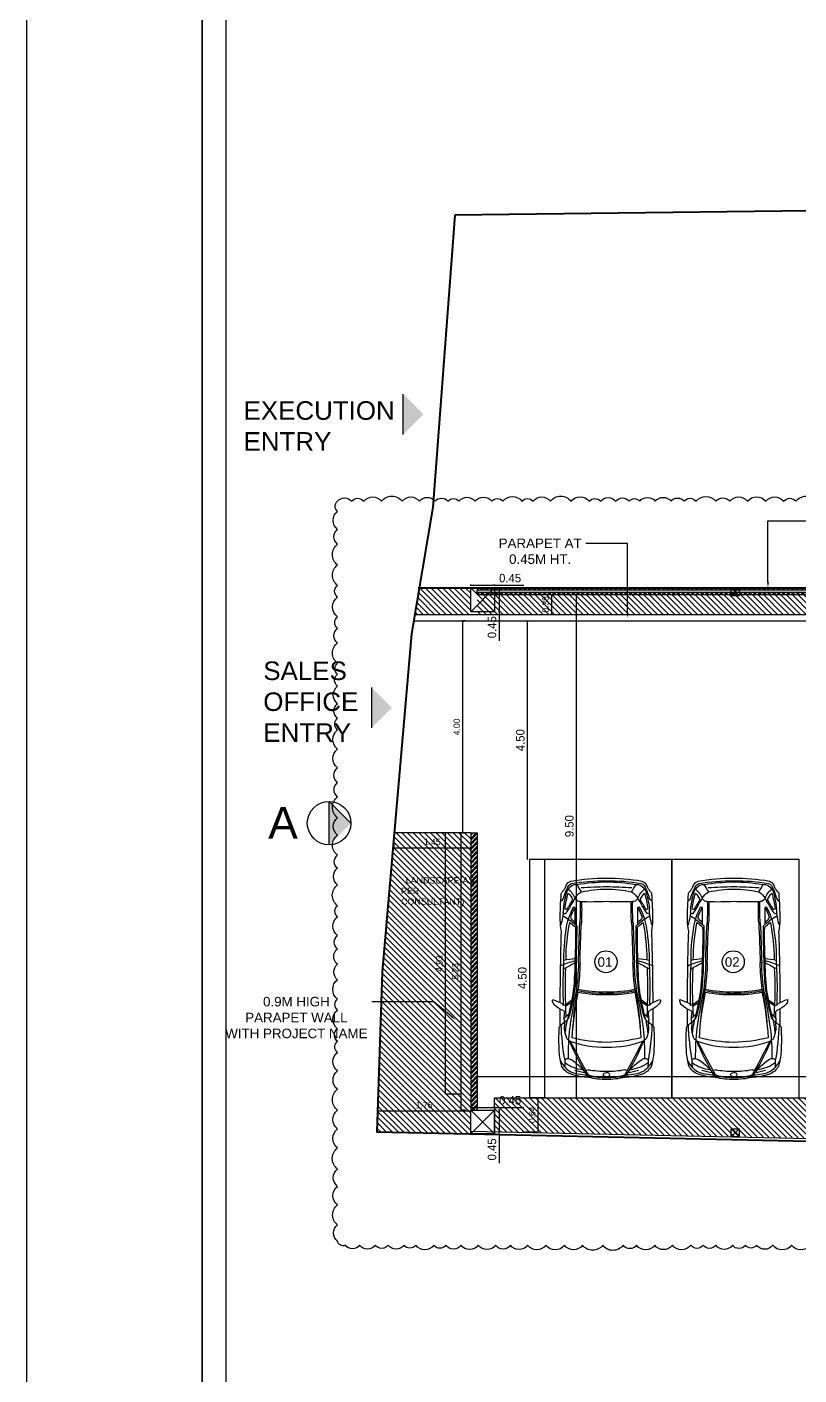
# Model space of a CAD drawing. Header units: metres. Extents: x 494 to 1845, y -666 to 1061.
# Drawn here: x 1458.86 to 1473.43, y 268.22 to 293.66 of the extents above; entities that cross this region are included whole.
import ezdxf
from ezdxf import colors
from ezdxf.entities.mleader import LeaderData, LeaderLine
from ezdxf.math import Vec2, Vec3

# ---------------------------------------------------------------- set-up
doc = ezdxf.new("R2010")
doc.units = ezdxf.units.M
doc.header["$MEASUREMENT"] = 0
doc.linetypes.add('1', pattern=[0])
doc.layers.get('Defpoints').update_dxf_attribs({"color": 12})
for name, color, linetype in [('0 @ 1', 7, 'Continuous'), ('COLUMN', 1, 'Continuous'), ('PLOT - SURVEY', 1, '1'), ('SHEET', 7, 'Continuous'), ('VDA DIMENSION', 8, 'Continuous'), ('VDA-PARKING', 252, 'Continuous'), ('VDA-TEXT', 250, '1'), ('VDA-WALL BELOW', 8, 'Continuous')]:
    doc.layers.add(name, color=color, linetype=linetype)
for name, color, linetype, lineweight in [('A-Wall Hatch', 8, 'Continuous', 9), ('ARCHITECTURAL COMMENTS', 2, 'Continuous', 30), ('DIMENSION', 8, 'Continuous', 5), ('VDA-HATCH', 8, 'Continuous', 9), ('VDA-WALL', 250, 'Continuous', 25)]:
    doc.layers.add(name, color=color, linetype=linetype, lineweight=lineweight)
doc.styles.add('arial', font='arial.ttf', dxfattribs={"height": 0.3})
doc.styles.add('RS', font='GOTHIC.TTF')
doc.styles.get("Standard").update_dxf_attribs({"font": 'arial.ttf'})
doc.dimstyles.new('SMALL-1', dxfattribs={"dimtxt": 0.16, "dimasz": 0.035, "dimexe": 0, "dimexo": 0.1, "dimgap": 0.05, "dimtad": 1, "dimzin": 0, "dimdsep": 46, "dimtxsty": 'RS', "dimblk": 'DOT', "dimcen": 2.5, "dimclrd": 256, "dimclre": 256, "dimclrt": 5, "dimadec": 0, "dimazin": 0, "dimtfac": 1, "dimtdec": 3, "dimtofl": 0, "dimtmove": 0, "dimatfit": 3, "dimfxl": 0, "dimtolj": 1, "dimtzin": 0, "dimarcsym": 0})
pattern_1 = [(315, (87.54308, 2.66939), (0.053916892, 0.053916892), [])]

# ---------------------------------------------------------------- blocks, each defined once
blk = doc.blocks.new('P1')
at = {"layer": 'VDA-PARKING'}
for p, q in [((0, 4.5), (2.4, 4.5)), ((0, 0), (0, 4.5)), ((2.4, 4.5), (2.4, 0)), ((2.4, 0), (0, 0))]:
    blk.add_line(p, q, dxfattribs=at)
at = {"layer": 'VDA-PARKING', "color": 8, "extrusion": (1.91705e-10, -0.000389212, 1)}
for p, q in [((0.457, 2.915), (0.372, 3.002, 0)), ((0.372, 3.002), (0.375, 2.898, 0)), ((1.88, 2.913), (1.965, 3.001, 0)), ((1.965, 3.001), (1.962, 2.897, 0)), ((0.399, 2.737), (0.51, 2.657, -0.001)), ((0.4, 2.764), (0.502, 2.7, -0.001)), ((1.937, 2.736), (1.826, 2.656, -0.001)), ((1.936, 2.763), (1.834, 2.699, -0.001))]:
    blk.add_line(p, q, dxfattribs=at)
for centre, radius, start, end in [((3.979, 2.04, -0.002), 3.772, 146.6191, 158.4909), ((0.81, 3.224, -0.002), 0.848, 90.5361, 113.2209), ((0.892, 2.836, -0.002), 1.281, 92.7885, 108.0445), ((-0.027, 4.62, -0.002), 0.994, 301.9765, 329.477), ((1.193, 2.502, -0.002), 1.654, 90.7964, 102.6895), ((0.854, 4.062, -0.002), 0.0196, 105.8288, 154.5794), ((1.168, 2.954, -0.002), 1.171, 89.9376, 105.8288), ((1.143, 2.502, -0.002), 1.654, 77.2008, 89.094), ((1.169, 2.954, -0.002), 1.171, 74.0616, 89.9527), ((1.485, 4.062, -0.002), 0.0196, 25.3109, 74.0616), ((-1.644, 2.045, -0.002), 3.772, 21.3994, 33.2712), ((2.367, 4.618, -0.002), 0.994, 210.4133, 237.9139), ((1.445, 2.835, -0.002), 1.281, 71.8458, 87.1018), ((1.528, 3.224, -0.002), 0.848, 66.6694, 89.3542), ((1.465, 3.555, -0.002), 1.19, 162.8092, 176.6212), ((0.896, 3.476, -0.002), 0.675, 128.5941, 152.2222), ((0.608, 3.758, -0.002), 0.317, 110.9327, 151.9874), ((0.785, 3.3, -0.002), 0.673, 95.1462, 126.3462), ((1.447, 3.82, -0.002), 1.061, 174.3363, 181.1523), ((10.007, -1.278, -0.002), 10.62, 150.2954, 153.6878), ((0.971, 2.551, -0.002), 1.49, 97.7176, 105.6573), ((0.993, 3.911, -0.002), 0.223, 134.4498, 160.8123), ((0.808, 4.013, -0.002), 0.0381, 227.7847, 248.458), ((0.814, 4.029, -0.002), 0.055, 248.458, 280.7122), ((1.147, 2.268, -0.002), 1.736, 89.2525, 100.7122), ((1.189, 2.268, -0.002), 1.736, 79.1781, 90.6378), ((1.346, 3.911, -0.002), 0.223, 19.0781, 45.4406), ((1.525, 4.028, -0.002), 0.055, 259.1781, 291.4323), ((1.531, 4.012, -0.002), 0.0381, 291.4323, 312.1056), ((-7.678, -1.261, -0.002), 10.62, 26.2026, 29.5949), ((1.365, 2.551, -0.002), 1.49, 74.2331, 82.1727), ((1.552, 3.299, -0.002), 0.673, 53.5441, 84.7441), ((1.731, 3.757, -0.002), 0.317, 27.903, 68.9577), ((1.442, 3.476, -0.002), 0.675, 27.6681, 51.2962), ((0.891, 3.82, -0.002), 1.061, 358.738, 5.554), ((0.873, 3.556, -0.002), 1.19, 3.2691, 17.0812), ((4.147, 3.397, -0.002), 3.876, 176.6212, 183.2691), ((5.141, 2.935, -0.002), 4.832, 169.7118, 177.7895), ((0.428, 3.799, -0.002), 0.0412, 181.1523, 223.466), ((0.428, 3.8, -0.002), 0.0425, 223.466, 263.2575), ((0.436, 3.868, -0.002), 0.11, 263.2575, 304.968), ((5.169, 3.714, -0.002), 4.719, 179.4645, 186.3924), ((1.902, 3.866, -0.002), 0.11, 234.9223, 276.6328), ((-2.831, 3.722, -0.002), 4.719, 353.4979, 0.4259), ((1.91, 3.799, -0.002), 0.0425, 276.6328, 316.4243), ((1.911, 3.798, -0.002), 0.0412, 316.4243, 358.738), ((-2.804, 2.943, -0.002), 4.832, 2.1008, 10.1785), ((-1.809, 3.403, -0.002), 3.876, 356.6212, 3.2691), ((0.932, 3.164, -0.002), 0.555, 157.786, 182.1379), ((0.476, 3.352, -0.002), 0.0629, 105.3626, 159.257), ((1.125, 1.705, -0.002), 1.846, 88.6326, 111.1512), ((1.192, 0.807, -0.002), 2.646, 90.5448, 104.7008), ((6.442, 3.729, -0.002), 5.932, 183.502, 191.8762), ((1.21, 1.705, -0.002), 1.846, 68.7391, 91.2578), ((1.141, 0.807, -0.002), 2.646, 75.1895, 89.3455), ((-4.103, 3.739, -0.002), 5.932, 348.0141, 356.3884), ((1.861, 3.35, -0.002), 0.0629, 20.6333, 74.5277), ((1.406, 3.164, -0.002), 0.555, 357.7524, 22.1043), ((0.313, 3.178, -0.002), 0.0364, 183.2691, 243.959), ((45.639, 2.786, -0.002), 45.343, 179.5461, 179.9508), ((0.138, 2.799, -0.002), 0.367, 30.9223, 61.7196), ((8.8, 2.423, -0.002), 8.449, 175.5592, 176.0701), ((-1.043, 3.102, -0.002), 1.42, 359.0121, 1.6745), ((3.362, 3.632, -0.002), 2.992, 186.6719, 191.854), ((13.664, 5.043, -0.002), 13.314, 188.0072, 190.9665), ((6.504, 3.585, -0.002), 5.983, 184.0252, 190.9208), ((-4.166, 3.595, -0.002), 5.983, 348.9695, 355.8651), ((-11.323, 5.067, -0.002), 13.314, 348.9238, 351.8832), ((2.198, 2.797, -0.002), 0.367, 118.1707, 148.968), ((-1.023, 3.636, -0.002), 2.992, 348.0363, 353.2184), ((3.38, 3.098, -0.002), 1.42, 178.2158, 180.8782), ((-6.464, 2.438, -0.002), 8.449, 3.8202, 4.3312), ((2.024, 3.176, -0.002), 0.0364, 295.9313, 356.6212), ((-43.302, 2.871, -0.002), 45.343, 359.9396, 0.3443), ((0.535, 2.383, -0.002), 0.503, 111.1835, 134.2764), ((0.334, 2.889, -0.002), 0.0423, 298.0014, 12.5995), ((8.8, 2.423, -0.002), 8.407, 176.3245, 182.5982), ((-6.681, 1.307, -0.002), 7.317, 9.1773, 13.5155), ((0.333, 2.915, -0.002), 0.141, 8.5366, 30.9223), ((-3.983, 1.826, -0.002), 4.59, 8.3046, 13.985), ((6.318, 1.817, -0.002), 4.59, 165.9053, 171.5858), ((9.015, 1.292, -0.002), 7.317, 166.3748, 170.713), ((2.004, 2.913, -0.002), 0.141, 148.968, 171.3537), ((-6.464, 2.438, -0.002), 8.407, 357.2921, 3.5658), ((2.003, 2.887, -0.002), 0.0423, 167.2908, 241.8889), ((1.8, 2.381, -0.002), 0.503, 45.614, 68.7069), ((0.227, 2.664, -0.002), 0.0753, 171.1277, 194.9458), ((0.298, 2.653, -0.002), 0.148, 156.896, 171.1277), ((-0.113, 3.49, -0.002), 0.886, 287.5165, 300.6693), ((0.253, 2.672, -0.002), 0.0985, 134.2764, 156.896), ((45.639, 2.786, -0.002), 45.343, 180.1043, 181.8068), ((0.374, 2.724, -0.002), 0.0351, 106.1063, 174.2179), ((8.8, 2.423, -0.002), 8.449, 177.747, 183.0015), ((0.361, 2.713, -0.002), 0.045, 32.507, 86.2001), ((1.086, 0.468, -0.002), 2.09, 87.7114, 102.4204), ((1.247, 0.468, -0.002), 2.09, 77.4699, 92.1789), ((1.975, 2.711, -0.002), 0.045, 93.6902, 147.3833), ((1.962, 2.722, -0.002), 0.0351, 5.6724, 73.784), ((-6.464, 2.438, -0.002), 8.449, 356.8888, 2.1433), ((2.451, 3.487, -0.002), 0.886, 239.221, 252.3738), ((-43.302, 2.871, -0.002), 45.343, 358.0836, 359.786), ((2.083, 2.671, -0.002), 0.0985, 22.9943, 45.614), ((2.038, 2.651, -0.002), 0.148, 8.7626, 22.9943), ((2.11, 2.662, -0.002), 0.0753, 344.9445, 8.7626), ((-5.472, 1.855, -0.002), 6.046, 0.1688, 5.8765), ((-0.687, 2.308, -0.002), 1.26, 2.2889, 8.3046), ((-3.708, 1.941, -0.002), 4.301, 359.5019, 5.5659), ((-4.006, 1.842, -0.002), 4.647, 1.3507, 8.2676), ((1.086, 0.468, -0.002), 2.063, 87.7114, 102.9428), ((1.086, 0.468, -0.002), 2.036, 87.7114, 102.9428), ((-4.006, 1.842, -0.002), 4.676, 1.3507, 7.4904), ((1.247, 0.468, -0.002), 2.063, 76.9476, 92.1789), ((1.247, 0.468, -0.002), 2.036, 76.9476, 92.1789), ((6.341, 1.832, -0.002), 4.676, 172.3999, 178.5396), ((6.341, 1.832, -0.002), 4.647, 171.6227, 178.5396), ((6.043, 1.931, -0.002), 4.301, 174.3244, 180.3885), ((7.807, 1.843, -0.002), 6.046, 174.0138, 179.7216), ((3.023, 2.304, -0.002), 1.26, 171.5858, 177.6014), ((5.36, 10.986, -0.002), 10.226, 240.7633, 242.0874), ((-3.008, 10.994, -0.002), 10.226, 297.8029, 299.127), ((0.992, 3.555, -0.002), 1.695, 245.9927, 255.8566), ((4.377, 1.926, -0.002), 4.014, 179.2139, 189.1558), ((0.583, 2.65, -0.002), 0.777, 253.7364, 269.5106), ((4.377, 1.926, -0.002), 3.972, 180.4609, 190.6811), ((-6.484, 1.488, -0.002), 7.068, 358.3294, 3.127), ((-10.7, 1.341, -0.002), 11.306, 359.5686, 2.8492), ((34.924, 2.76, -0.002), 34.294, 181.3507, 182.611), ((34.924, 2.76, -0.002), 34.265, 181.3507, 182.611), ((-32.587, 2.825, -0.002), 34.265, 357.2793, 358.5396), ((-32.587, 2.825, -0.002), 34.294, 357.2793, 358.5396), ((13.034, 1.319, -0.002), 11.306, 177.0411, 180.3217), ((8.818, 1.473, -0.002), 7.068, 176.7634, 181.561), ((1.346, 3.555, -0.002), 1.695, 284.0337, 293.8977), ((1.753, 2.649, -0.002), 0.777, 270.3798, 286.154), ((-2.042, 1.932, -0.002), 3.972, 349.2092, 359.4294), ((-2.042, 1.932, -0.002), 4.014, 350.7346, 0.6765), ((1.463, 1.129, -0.002), 1.167, 168.784, 179.7571), ((1.623, 1.482, -0.002), 1.225, 189.1558, 208.271), ((-0.278, 2.179, -0.002), 1.243, 307.1982, 313.7356), ((2.613, 2.177, -0.002), 1.243, 226.1547, 232.6921), ((0.711, 1.483, -0.002), 1.225, 331.6193, 350.7346), ((0.871, 1.13, -0.002), 1.167, 0.1332, 11.1064), ((5.805, 1.106, -0.002), 5.509, 179.7094, 184.7553), ((-0.615, 0.928, -0.002), 0.97, 0.6767, 19.1399), ((0.352, 1.107, -0.002), 0.0337, 256.8846, 300.4154), ((0.379, 1.002, -0.002), 0.0266, 25.509, 177.7485), ((-0.278, 2.179, -0.002), 1.278, 300.4154, 313.7356), ((-3.243, -1.358, -0.002), 4.35, 28.6909, 33.1306), ((0.654, 1.033, -0.002), 0.171, 118.3286, 159.3503), ((0.996, 1.222, -0.002), 0.518, 194.3115, 215.4978), ((-12.347, 0.991, -0.002), 12.921, 359.6859, 1.0381), ((-5.042, 0.938, -0.002), 5.714, 358.5996, 2.611), ((-5.042, 0.938, -0.002), 5.742, 358.5996, 2.611), ((7.375, 0.926, -0.002), 5.742, 177.2793, 181.2907), ((7.375, 0.926, -0.002), 5.714, 177.2793, 181.2907), ((2.613, 2.177, -0.002), 1.278, 226.1547, 239.4749), ((14.68, 0.966, -0.002), 12.921, 178.8522, 180.2044), ((1.337, 1.221, -0.002), 0.518, 324.3925, 345.5789), ((5.572, -1.366, -0.002), 4.35, 146.7597, 151.1994), ((1.679, 1.032, -0.002), 0.171, 20.54, 61.5618), ((1.954, 1, -0.002), 0.0266, 2.1418, 154.3813), ((1.981, 1.105, -0.002), 0.0337, 239.4749, 283.0057), ((2.948, 0.924, -0.002), 0.97, 160.7504, 179.2136), ((-3.472, 1.115, -0.002), 5.509, 355.135, 0.1809), ((0.223, 0.675, -0.002), 0.144, 16.0333, 55.489), ((2.377, 1.174, -0.002), 2.035, 186.6303, 197.6651), ((0.405, 0.926, -0.002), 0.0203, 37.9978, 157.2904), ((2.377, 1.174, -0.002), 2.005, 186.9029, 195.509), ((-3.243, -1.358, -0.002), 4.324, 29.2693, 32.0689), ((0.557, 0.915, -0.002), 0.0181, 226.6705, 17.8126), ((0.678, 0.684, -0.002), 0.115, 103.9926, 156.2586), ((0.981, -1.842, -0.002), 2.658, 96.4482, 97.1481), ((0.886, -3.46, -0.002), 4.264, 86.2314, 92.7421), ((1.439, -3.46, -0.002), 4.264, 87.1483, 93.6589), ((1.347, -1.842, -0.002), 2.658, 82.7423, 83.4421), ((1.655, 0.683, -0.002), 0.115, 23.6318, 75.8978), ((1.776, 0.914, -0.002), 0.0181, 162.0778, 313.2199), ((5.572, -1.366, -0.002), 4.324, 147.8214, 150.621), ((-0.043, 1.177, -0.002), 2.005, 344.3813, 352.9874), ((-0.043, 1.177, -0.002), 2.035, 342.2252, 353.26), ((1.928, 0.924, -0.002), 0.0203, 22.6, 141.8925), ((2.109, 0.673, -0.002), 0.144, 124.4013, 163.857), ((0.352, 0.647, -0.002), 0.0371, 175.8933, 221.9107), ((-0.162, 0.186, -0.002), 0.653, 36.1973, 41.9107), ((1.235, 0.966, -0.002), 0.909, 196.0333, 206.548), ((0.179, 0.435, -0.002), 0.231, 22.2754, 36.1973), ((0.916, 0.737, -0.002), 0.565, 202.2754, 206.4697), ((0.431, 0.564, -0.002), 0.0098, 206.548, 314.9442), ((0.546, 0.567, -0.002), 0.117, 186.5016, 251.2604), ((0.198, 0.882, -0.002), 0.404, 306.4094, 337.9574), ((0.13, 0.952, -0.002), 0.445, 315.1666, 333.9155), ((0.593, 0.626, -0.002), 0.155, 202.7449, 277.7681), ((0.95, 0.994, -0.002), 0.461, 214.9668, 233.8282), ((1.919, -0.221, -0.002), 1.479, 145.5828, 151.9919), ((0.723, 0.713, -0.002), 0.101, 243.4254, 256.4704), ((40.602, 1047.071, -0.002), 1047.302, 267.81584, 267.842045), ((1.15, 2.486, -0.002), 1.925, 256.4704, 270.4915), ((1.186, 2.486, -0.002), 1.925, 269.3988, 283.4199), ((-36.266, 1047.145, -0.002), 1047.302, 272.048285, 272.07449), ((1.61, 0.712, -0.002), 0.101, 283.4199, 296.4649), ((0.412, -0.22, -0.002), 1.479, 27.8985, 34.3076), ((1.383, 0.994, -0.002), 0.461, 306.0621, 324.9235), ((1.74, 0.625, -0.002), 0.155, 262.1222, 337.1454), ((2.135, 0.88, -0.002), 0.404, 201.9329, 233.4809), ((2.204, 0.95, -0.002), 0.445, 205.9748, 224.7237), ((1.787, 0.566, -0.002), 0.117, 288.63, 353.3887), ((1.902, 0.562, -0.002), 0.0098, 224.9461, 333.3424), ((1.098, 0.966, -0.002), 0.909, 333.3424, 343.857), ((1.417, 0.737, -0.002), 0.565, 333.4207, 337.6149), ((2.153, 0.434, -0.002), 0.231, 143.693, 157.6149), ((2.493, 0.184, -0.002), 0.653, 137.9796, 143.693), ((1.981, 0.646, -0.002), 0.0371, 317.9796, 3.997), ((0.542, 0.551, -0.002), 0.148, 206.4697, 252.5916), ((1.103, 3.659, -0.002), 3.304, 259.4521, 271.0928), ((1.069, 3.559, -0.002), 3.153, 259.7507, 271.7624), ((1.197, 3.995, -0.002), 3.57, 260.5978, 269.5043), ((1.142, 3.995, -0.002), 3.57, 270.386, 279.2926), ((1.269, 3.558, -0.002), 3.153, 268.1279, 280.1396), ((1.236, 3.658, -0.002), 3.304, 268.7975, 280.4382), ((1.79, 0.55, -0.002), 0.148, 287.2987, 333.4207)]:
    blk.add_arc(centre, radius, start, end, dxfattribs=at)
blk.add_ellipse((1.17, 4.063), major_axis=(-0.0606, -0.0003, 0), ratio=0.652487, start_param=4.708193, end_param=7.849785, dxfattribs=at)
at = {"layer": 'VDA-PARKING', "color": 8, "extrusion": (-1.91705e-10, 0.000389212, -1)}
blk.add_ellipse((1.17, 4.063), major_axis=(0.0606, -0.0004, 0), ratio=0.652487, start_param=4.708193, end_param=7.849785, dxfattribs=at)
blk = doc.blocks.new('_ArchTick')
at = {"color": 0, "linetype": 'ByBlock', "const_width": 0.15}
blk.add_lwpolyline([(-0.5, -0.5), (0.5, 0.5)], dxfattribs=at)
blk = doc.blocks.new('*D103')
at = {"layer": 'Defpoints', "color": 0}
for p in [(1467.358, 273.848), (1467.358, 272.95), (1486.66, 272.95)]:
    blk.add_point(p, dxfattribs=at)
at = {"layer": 'VDA DIMENSION', "lineweight": -2}
for p, q in [((1467.358, 273.548), (1467.358, 273.848)), ((1486.66, 273.848), (1467.358, 273.848)), ((1486.66, 273.548), (1486.66, 273.848))]:
    blk.add_line(p, q, dxfattribs=at)
at = {"layer": 'VDA DIMENSION', "lineweight": -2, "xscale": 0.035, "yscale": 0.035, "zscale": 0.035, "rotation": 180}
blk.add_blockref('_ArchTick', (1467.358, 273.848), dxfattribs=at)
at = {"layer": 'VDA DIMENSION', "lineweight": -2, "xscale": 0.035, "yscale": 0.035, "zscale": 0.035}
blk.add_blockref('_ArchTick', (1486.66, 273.848), dxfattribs=at)
at = {"layer": 'VDA DIMENSION', "color": 5, "insert": (1477.009, 273.982), "char_height": 0.16, "attachment_point": 5, "style": 'RS'}
blk.add_mtext('\\A1;19.30', dxfattribs=at)
blk = doc.blocks.new('DAFASDFDFA')
at = {"layer": 'SHEET'}
for points in [[(2.25, 58.4), (2.25, 0), (-102.633, 0), (-102.633, 58.4)], [(1.75, 57.9), (1.75, 0.5), (-102.133, 0.5), (-102.133, 57.9)]]:
    blk.add_lwpolyline(points, close=True, dxfattribs=at)
blk = doc.blocks.new('*D227')
at = {"layer": 'Defpoints', "color": 0}
for p in [(1468.627, 282.95), (1469.229, 282.95), (1468.627, 273.45)]:
    blk.add_point(p, dxfattribs=at)
at = {"layer": 'VDA DIMENSION', "lineweight": -2}
for p, q in [((1468.929, 282.95), (1469.229, 282.95)), ((1469.229, 273.45), (1469.229, 282.95)), ((1468.929, 273.45), (1469.229, 273.45))]:
    blk.add_line(p, q, dxfattribs=at)
at = {"layer": 'VDA DIMENSION', "lineweight": -2, "xscale": 0.035, "yscale": 0.035, "zscale": 0.035}
for p, rotation in [((1469.229, 282.95), 90), ((1469.229, 273.45), 270)]:
    blk.add_blockref('_ArchTick', p, dxfattribs=dict(at, rotation=rotation))
at = {"layer": 'VDA DIMENSION', "color": 5, "insert": (1469.095, 278.578), "char_height": 0.16, "attachment_point": 5, "rotation": 90, "style": 'RS'}
blk.add_mtext('\\A1;9.50', dxfattribs=at)
blk = doc.blocks.new('*D228')
at = {"layer": 'Defpoints', "color": 0}
for p in [(1468.988, 277.95), (1468.342, 273.45), (1468.988, 273.45)]:
    blk.add_point(p, dxfattribs=at)
at = {"layer": 'VDA DIMENSION', "lineweight": -2}
for p, q in [((1468.642, 277.95), (1468.342, 277.95)), ((1468.342, 277.95), (1468.342, 273.45)), ((1468.642, 273.45), (1468.342, 273.45))]:
    blk.add_line(p, q, dxfattribs=at)
at = {"layer": 'VDA DIMENSION', "lineweight": -2, "xscale": 0.035, "yscale": 0.035, "zscale": 0.035}
for p, rotation in [((1468.342, 277.95), 90), ((1468.342, 273.45), 270)]:
    blk.add_blockref('_ArchTick', p, dxfattribs=dict(at, rotation=rotation))
at = {"layer": 'VDA DIMENSION', "color": 5, "insert": (1468.208, 275.711), "char_height": 0.16, "attachment_point": 5, "rotation": 90, "style": 'RS'}
blk.add_mtext('\\A1;4.50', dxfattribs=at)
blk = doc.blocks.new('*D244')
at = {"layer": 'Defpoints', "color": 0}
for p in [(1468.719, 282.95), (1468.719, 282.575), (1468.759, 282.575)]:
    blk.add_point(p, dxfattribs=at)
at = {"layer": 'VDA DIMENSION', "lineweight": -2}
for p, q in [((1468.759, 282.95), (1468.759, 282.95)), ((1468.759, 282.95), (1468.759, 282.575)), ((1468.759, 282.575), (1468.759, 282.575))]:
    blk.add_line(p, q, dxfattribs=at)
at = {"layer": 'VDA DIMENSION', "lineweight": -2, "xscale": 0.035, "yscale": 0.035, "zscale": 0.035}
for p, rotation in [((1468.759, 282.95), 90), ((1468.759, 282.575), 270)]:
    blk.add_blockref('_ArchTick', p, dxfattribs=dict(at, rotation=rotation))
at = {"layer": 'VDA DIMENSION', "color": 5, "insert": (1468.646, 282.762), "char_height": 0.12, "attachment_point": 5, "rotation": 90, "style": 'RS'}
blk.add_mtext('\\A1;0.38', dxfattribs=at)
blk = doc.blocks.new('RWRERE')
h = blk.add_hatch(color=251)
h.dxf.hatch_style = 1
h.paths.add_polyline_path([(0, 0.383), (-0.383, 0), (0.383, 0)])
for p, q in [((-0.383, 0), (0, 0.383)), ((0.383, 0), (-0.383, 0))]:
    blk.add_line(p, q)
blk.add_circle((0, 0), 0.383)
blk = doc.blocks.new('zw$BC4F')
h = blk.add_hatch(color=251)
h.dxf.hatch_style = 1
h.paths.add_polyline_path([(0.383, 0.383), (0, 0), (0.765, 0)])
blk.add_line((0.765, 0), (0, 0))
blk = doc.blocks.new('_Dot')
at = {"color": 0, "linetype": 'ByBlock', "lineweight": -2}
blk.add_line((-0.5, 0), (-1, 0), dxfattribs=at)
at = {"color": 0, "linetype": 'ByBlock', "const_width": 0.5}
blk.add_lwpolyline([(-0.25, 0, 1), (0.25, 0, 1)], format="xyb", close=True, dxfattribs=at)
blk = doc.blocks.new('*D330')
at = {"layer": 'Defpoints', "color": 0, "transparency": 16777216}
for p in [(0.225, 0.274), (-0.225, 0.225), (0.225, 0.225)]:
    blk.add_point(p, dxfattribs=at)
at = {"layer": 'DIMENSION', "lineweight": -2, "transparency": 16777216}
for p, q in [((-0.225, 0.274), (-0.225, 0.274)), ((-0.19, 0.274), (0.19, 0.274)), ((0.225, 0.274), (0.225, 0.274)), ((0.225, 0.274), (0.775, 0.274))]:
    blk.add_line(p, q, dxfattribs=at)
at = {"layer": 'DIMENSION', "lineweight": -2, "transparency": 16777216, "xscale": 0.035, "yscale": 0.035, "zscale": 0.035, "rotation": 180}
blk.add_blockref('_Dot', (-0.225, 0.274), dxfattribs=at)
at = {"layer": 'DIMENSION', "lineweight": -2, "transparency": 16777216, "xscale": 0.035, "yscale": 0.035, "zscale": 0.035}
blk.add_blockref('_Dot', (0.225, 0.274), dxfattribs=at)
at = {"layer": 'DIMENSION', "color": 5, "transparency": 16777216, "insert": (0.518, 0.408), "char_height": 0.16, "attachment_point": 5, "style": 'RS'}
blk.add_mtext('\\A1;0.45', dxfattribs=at)
blk = doc.blocks.new('*D331')
at = {"layer": 'Defpoints', "color": 0, "transparency": 16777216}
for p in [(0.225, 0.225), (0.225, -0.225), (0.311, -0.225)]:
    blk.add_point(p, dxfattribs=at)
at = {"layer": 'DIMENSION', "lineweight": -2, "transparency": 16777216}
for p, q in [((0.311, 0.225), (0.311, 0.225)), ((0.311, 0.19), (0.311, -0.19)), ((0.311, -0.225), (0.311, -0.225)), ((0.311, -0.225), (0.311, -0.775))]:
    blk.add_line(p, q, dxfattribs=at)
at = {"layer": 'DIMENSION', "lineweight": -2, "transparency": 16777216, "xscale": 0.035, "yscale": 0.035, "zscale": 0.035}
for p, rotation in [((0.311, 0.225), 90), ((0.311, -0.225), 270)]:
    blk.add_blockref('_Dot', p, dxfattribs=dict(at, rotation=rotation))
at = {"layer": 'DIMENSION', "color": 5, "transparency": 16777216, "insert": (0.177, -0.518), "char_height": 0.16, "attachment_point": 5, "rotation": 90, "style": 'RS'}
blk.add_mtext('\\A1;0.45', dxfattribs=at)
blk = doc.blocks.new('zw$E9AB')
at = {"layer": 'COLUMN', "lineweight": 30}
blk.add_lwpolyline([(0, 0.15), (0.15, 0.15), (0.15, 0), (0, 0)], close=True, dxfattribs=at)
at = {"layer": 'VDA-WALL BELOW'}
for p, q in [((0, 0), (0.15, 0.15)), ((0.15, 0), (0, 0.15))]:
    blk.add_line(p, q, dxfattribs=at)
blk = doc.blocks.new('*D319')
at = {"layer": 'Defpoints', "color": 0}
for p in [(1467.683, 273.45), (1468.508, 273.45), (1467.683, 272.81)]:
    blk.add_point(p, dxfattribs=at)
at = {"layer": 'VDA DIMENSION', "lineweight": -2}
for p, q in [((1468.208, 273.45), (1468.508, 273.45)), ((1468.508, 272.81), (1468.508, 273.45)), ((1468.208, 272.81), (1468.508, 272.81))]:
    blk.add_line(p, q, dxfattribs=at)
at = {"layer": 'VDA DIMENSION', "lineweight": -2, "xscale": 0.035, "yscale": 0.035, "zscale": 0.035}
for p, rotation in [((1468.508, 273.45), 90), ((1468.508, 272.81), 270)]:
    blk.add_blockref('_ArchTick', p, dxfattribs=dict(at, rotation=rotation))
at = {"layer": 'VDA DIMENSION', "color": 5, "insert": (1468.395, 273.13), "char_height": 0.12, "attachment_point": 5, "rotation": 90, "style": 'RS'}
blk.add_mtext('\\A1;0.64', dxfattribs=at)
blk = doc.blocks.new('*D686')
at = {"layer": 'Defpoints', "color": 0}
for p in [(1468.304, 282.45), (1468.342, 282.45), (1468.342, 277.95)]:
    blk.add_point(p, dxfattribs=at)
at = {"layer": 'VDA DIMENSION', "lineweight": -2}
for p, q in [((1468.304, 282.45), (1468.304, 282.45)), ((1468.304, 277.95), (1468.304, 282.45)), ((1468.304, 277.95), (1468.304, 277.95))]:
    blk.add_line(p, q, dxfattribs=at)
at = {"layer": 'VDA DIMENSION', "lineweight": -2, "xscale": 0.035, "yscale": 0.035, "zscale": 0.035}
for p, rotation in [((1468.304, 282.45), 90), ((1468.304, 277.95), 270)]:
    blk.add_blockref('_ArchTick', p, dxfattribs=dict(at, rotation=rotation))
at = {"layer": 'VDA DIMENSION', "color": 5, "insert": (1468.17, 280.2), "char_height": 0.16, "attachment_point": 5, "rotation": 90, "style": 'RS'}
blk.add_mtext('\\A1;4.50', dxfattribs=at)
blk = doc.blocks.new('*D687')
at = {"layer": 'Defpoints', "color": 0}
for p in [(1467.083, 282.45), (1467.233, 282.45), (1467.233, 278.45)]:
    blk.add_point(p, dxfattribs=at)
at = {"layer": 'VDA DIMENSION', "lineweight": -2}
for p, q in [((1467.133, 282.45), (1467.083, 282.45)), ((1467.083, 278.45), (1467.083, 282.45)), ((1467.133, 278.45), (1467.083, 278.45))]:
    blk.add_line(p, q, dxfattribs=at)
at = {"layer": 'VDA DIMENSION', "lineweight": -2, "xscale": 0.035, "yscale": 0.035, "zscale": 0.035}
for p, rotation in [((1467.083, 282.45), 90), ((1467.083, 278.45), 270)]:
    blk.add_blockref('_ArchTick', p, dxfattribs=dict(at, rotation=rotation))
at = {"layer": 'VDA DIMENSION', "color": 5, "insert": (1466.97, 280.45), "char_height": 0.12, "attachment_point": 5, "rotation": 90, "style": 'RS'}
blk.add_mtext('\\A1;4.00', dxfattribs=at)
blk = doc.blocks.new('*D688')
at = {"layer": 'Defpoints', "color": 0}
for p in [(1465.784, 278.45), (1467.233, 278.45), (1467.233, 278.168)]:
    blk.add_point(p, dxfattribs=at)
at = {"layer": 'VDA DIMENSION', "lineweight": -2}
for p, q in [((1465.784, 278.35), (1465.784, 278.168)), ((1467.233, 278.35), (1467.233, 278.168)), ((1465.784, 278.168), (1467.233, 278.168))]:
    blk.add_line(p, q, dxfattribs=at)
at = {"layer": 'VDA DIMENSION', "lineweight": -2, "xscale": 0.035, "yscale": 0.035, "zscale": 0.035, "rotation": 180}
blk.add_blockref('_ArchTick', (1465.784, 278.168), dxfattribs=at)
at = {"layer": 'VDA DIMENSION', "lineweight": -2, "xscale": 0.035, "yscale": 0.035, "zscale": 0.035}
blk.add_blockref('_ArchTick', (1467.233, 278.168), dxfattribs=at)
at = {"layer": 'VDA DIMENSION', "color": 5, "insert": (1466.509, 278.281), "char_height": 0.12, "attachment_point": 5, "style": 'RS'}
blk.add_mtext('\\A1;1.45', dxfattribs=at)
blk = doc.blocks.new('*D689')
at = {"layer": 'Defpoints', "color": 0}
for p in [(1467.056, 278.45), (1467.233, 278.45), (1467.233, 273.22)]:
    blk.add_point(p, dxfattribs=at)
at = {"layer": 'VDA DIMENSION', "lineweight": -2}
for p, q in [((1467.133, 278.45), (1467.056, 278.45)), ((1467.056, 273.22), (1467.056, 278.45)), ((1467.133, 273.22), (1467.056, 273.22))]:
    blk.add_line(p, q, dxfattribs=at)
at = {"layer": 'VDA DIMENSION', "lineweight": -2, "xscale": 0.035, "yscale": 0.035, "zscale": 0.035}
for p, rotation in [((1467.056, 278.45), 89.99999999999004), ((1467.056, 273.22), 269.9999999999901)]:
    blk.add_blockref('_ArchTick', p, dxfattribs=dict(at, rotation=rotation))
at = {"layer": 'VDA DIMENSION', "color": 5, "insert": (1466.943, 275.835), "char_height": 0.12, "attachment_point": 5, "rotation": 90, "style": 'RS'}
blk.add_mtext('\\A1;5.23', dxfattribs=at)
blk = doc.blocks.new('*D690')
at = {"layer": 'Defpoints', "color": 0}
for p in [(1466.756, 278.45), (1467.233, 278.45), (1467.233, 273.52)]:
    blk.add_point(p, dxfattribs=at)
at = {"layer": 'VDA DIMENSION', "lineweight": -2}
for p, q in [((1467.056, 278.45), (1466.756, 278.45)), ((1466.756, 273.52), (1466.756, 278.45)), ((1467.056, 273.52), (1466.756, 273.52))]:
    blk.add_line(p, q, dxfattribs=at)
at = {"layer": 'VDA DIMENSION', "lineweight": -2, "xscale": 0.035, "yscale": 0.035, "zscale": 0.035}
for p, rotation in [((1466.756, 278.45), 89.99999999999736), ((1466.756, 273.52), 269.9999999999973)]:
    blk.add_blockref('_ArchTick', p, dxfattribs=dict(at, rotation=rotation))
at = {"layer": 'VDA DIMENSION', "color": 5, "insert": (1466.643, 275.985), "char_height": 0.12, "attachment_point": 5, "rotation": 90, "style": 'RS'}
blk.add_mtext('\\A1;4.93', dxfattribs=at)
blk = doc.blocks.new('*D691')
at = {"layer": 'Defpoints', "color": 0}
for p in [(1465.475, 273.22), (1465.475, 273.2), (1467.233, 273.22)]:
    blk.add_point(p, dxfattribs=at)
at = {"layer": 'VDA DIMENSION', "lineweight": -2}
for p, q in [((1465.475, 273.2), (1465.475, 273.2)), ((1467.233, 273.2), (1465.475, 273.2)), ((1467.233, 273.2), (1467.233, 273.2))]:
    blk.add_line(p, q, dxfattribs=at)
at = {"layer": 'VDA DIMENSION', "lineweight": -2, "xscale": 0.035, "yscale": 0.035, "zscale": 0.035, "rotation": 180}
blk.add_blockref('_ArchTick', (1465.475, 273.2), dxfattribs=at)
at = {"layer": 'VDA DIMENSION', "lineweight": -2, "xscale": 0.035, "yscale": 0.035, "zscale": 0.035}
blk.add_blockref('_ArchTick', (1467.233, 273.2), dxfattribs=at)
at = {"layer": 'VDA DIMENSION', "color": 5, "insert": (1466.354, 273.313), "char_height": 0.12, "attachment_point": 5, "style": 'RS'}
blk.add_mtext('\\A1;1.76', dxfattribs=at)
blk = doc.blocks.new('dasfdsfffffffff')
at = {"layer": 'VDA-WALL', "lineweight": 30}
blk.add_lwpolyline([(-0.225, 0.225), (0.225, 0.225), (0.225, -0.225), (-0.225, -0.225)], close=True, dxfattribs=at)
at = {"layer": 'VDA-WALL BELOW'}
for p, q in [((0.225, -0.225), (-0.225, 0.225)), ((-0.225, -0.225), (0.225, 0.225))]:
    blk.add_line(p, q, dxfattribs=at)
at = {"layer": 'DIMENSION', "color": 4}
for p1, p2, distance, picture, middle in [((-0.225, 0.225), (0.225, 0.225), 0.049, '*D330', (0.518, 0.408)), ((0.225, 0.225), (0.225, -0.225), 0.086, '*D331', (0.177, -0.518))]:
    dim = blk.add_aligned_dim(p1=p1, p2=p2, distance=distance, dimstyle='SMALL-1', dxfattribs=at)
    dim.commit()
    dim.dimension.update_dxf_attribs({"geometry": picture, "text_midpoint": middle})
blk = doc.blocks.new('dsfaaaaaa')
at = {"color": 4}
for name, p in [('dasfdsfffffffff', (-0.12, 0.225)), ('zw$E9AB', (4.571, 0.3)), ('zw$E9AB', (9.337, 0.3)), ('zw$E9AB', (14.103, 0.3)), ('zw$E9AB', (18.869, 0.3)), ('dasfdsfffffffff', (-0.12, -9.63)), ('zw$E9AB', (4.571, -9.91)), ('zw$E9AB', (9.337, -10.014)), ('zw$E9AB', (14.103, -10.142)), ('zw$E9AB', (18.869, -10.324))]:
    blk.add_blockref(name, p, dxfattribs=at)

msp = doc.modelspace()

# ---------------------------------------------------------------- hatches: boundary and pattern name
at = {"layer": 'A-Wall Hatch'}
h = msp.add_hatch(dxfattribs=at)
h.set_pattern_fill('ANSI31', color=62, scale=0.61, angle=270)
h.set_pattern_definition(pattern_1)
h.paths.add_polyline_path([(1467.6833, 272.8098), (1467.6833, 273.4497), (1486.6603, 273.4497), (1486.6622, 272.3008), (1480.3093, 272.5631)])
h.paths.add_polyline_path([(1486.7853, 272.7497), (1489.6603, 272.7497), (1489.6603, 275.1872), (1486.7853, 275.1872)])
h.paths.add_polyline_path([(1486.7853, 280.4372), (1486.7853, 282.8747), (1489.6603, 282.8747), (1489.6603, 280.4372)])
h.paths.add_polyline_path([(1527.8307, 283.8998), (1535.0603, 283.8998), (1535.0535, 284.8213)])
h.paths.add_polyline_path([(1535.0603, 284.7679), (1539.0853, 284.7679), (1539.0853, 285.3357), (1535.0535, 284.8213)])
h.paths.add_polyline_path([(1466.1811, 282.5747), (1467.2333, 282.5747), (1467.2333, 283.0747), (1466.264, 283.0747)])
h.paths.add_polyline_path([(1467.2333, 278.4497), (1467.2333, 272.7695), (1465.4617, 272.8076), (1465.5621, 275.8302), (1465.7913, 278.4497)])
h = msp.add_hatch(dxfattribs=at)
h.set_pattern_fill('ANSI31', color=62, scale=0.61, angle=270)
h.set_pattern_definition(pattern_1)
h.paths.add_polyline_path([(1467.3583, 282.5747), (1486.6603, 282.5747), (1486.6603, 282.9497), (1467.3583, 282.9497)])
at = {"layer": 'VDA-HATCH'}
h = msp.add_hatch(dxfattribs=at)
h.set_pattern_fill('ANSI32', color=256, scale=0.17)
h.paths.add_polyline_path([(1486.6603, 282.9872), (1467.3583, 282.9872), (1467.3583, 282.9497), (1486.6603, 282.9497)])
h.paths.add_polyline_path([(1486.6603, 283.0747), (1467.3583, 283.0747), (1467.3583, 283.0372), (1486.6603, 283.0372)])
h = msp.add_hatch(dxfattribs=at)
h.set_pattern_fill('ANSI32', color=256, scale=0.17)
h.paths.add_polyline_path([(1467.3583, 278.4497), (1467.2333, 278.4497), (1467.2333, 277.0247), (1467.3583, 277.0247)])
h.paths.add_polyline_path([(1467.3583, 277.0247), (1467.2333, 277.0247), (1467.2333, 273.2195), (1467.3583, 273.2195)])

# ---------------------------------------------------------------- linework, layer by layer
at = {"color": 105, "lineweight": 30}
msp.add_lwpolyline([(1467.3583, 282.9497), (1486.6603, 282.9497)], dxfattribs=at)
at = {"layer": 'ARCHITECTURAL COMMENTS'}
msp.add_lwpolyline([(1458.8635, 306.4524), (1770.5289, 306.4524), (1770.5289, 239.756), (1458.8635, 239.756)], close=True, dxfattribs=at)
msp.add_lwpolyline([(1473.6399, 270.6674, -0.5), (1473.2867, 270.6674, -0.5), (1472.9327, 270.6674, -0.5), (1472.6265, 270.6674, -0.5), (1472.4168, 270.6674, -0.5), (1472.1701, 270.6674, -0.5), (1471.8594, 270.6674, -0.5), (1471.6174, 270.6674, -0.5), (1471.3851, 270.6674, -0.5), (1471.038, 270.6674, -0.5), (1470.7083, 270.6674, -0.5), (1470.3602, 270.6674, -0.5), (1470.1073, 270.6674, -0.5), (1469.7236, 270.6674, -0.5), (1469.3424, 270.6674, -0.5), (1469.0028, 270.6674, -0.5), (1468.6524, 270.6674, -0.5), (1468.3068, 270.6674, -0.5), (1467.9863, 270.6674, -0.5), (1467.7032, 270.6674, -0.5), (1467.3766, 270.6674, -0.5), (1467.0532, 270.6674, -0.5), (1466.7659, 270.6674, -0.5), (1466.5405, 270.6674, -0.5), (1466.1963, 270.6674, -0.5), (1465.9759, 270.6674, -0.5), (1465.6792, 270.6674, -0.5), (1465.4346, 270.6674, -0.5), (1465.1367, 270.6674, -0.5), (1464.872, 270.6674, -0.5), (1464.7226, 270.7473, -0.5), (1464.7226, 271.0527, -0.5), (1464.7226, 271.4275, -0.5), (1464.7226, 271.7796, -0.5), (1464.7226, 272.1058, -0.5), (1464.7226, 272.5041, -0.5), (1464.7226, 272.8648, -0.5), (1464.7226, 273.2172, -0.5), (1464.7226, 273.613, -0.5), (1464.7226, 273.9585, -0.5), (1464.7226, 274.3069, -0.5), (1464.7226, 274.5166, -0.5), (1464.7226, 274.7541, -0.5), (1464.7226, 275.1074, -0.5), (1464.7226, 275.3118, -0.5), (1464.7226, 275.6799, -0.5), (1464.7226, 275.9698, -0.5), (1464.7226, 276.2637, -0.5), (1464.7226, 276.513, -0.5), (1464.7226, 276.867, -0.5), (1464.7226, 277.0753, -0.5), (1464.7226, 277.4717, -0.5), (1464.7226, 277.7813, -0.5), (1464.7226, 278.0279, -0.5), (1464.7226, 278.4073, -0.5), (1464.7226, 278.7363, -0.5), (1464.7226, 279.1325, -0.5), (1464.7226, 279.3994, -0.5), (1464.7226, 279.6775, -0.5), (1464.7226, 280.0306, -0.5), (1464.7226, 280.3971, -0.5), (1464.7226, 280.6147, -0.5), (1464.7226, 280.8878, -0.5), (1464.7226, 281.2196, -0.5), (1464.7226, 281.4444, -0.5), (1464.7226, 281.6493, -0.5), (1464.7226, 282.0367, -0.5), (1464.7226, 282.3088, -0.5), (1464.7226, 282.5289, -0.5), (1464.7226, 282.901, -0.5), (1464.7226, 283.1219, -0.5), (1464.7226, 283.5059, -0.5), (1464.7226, 283.9002, -0.5), (1464.7226, 284.1786, -0.5), (1464.7226, 284.5186, -0.5), (1464.7226, 284.708, -0.5), (1464.9869, 284.708, -0.5), (1465.2181, 284.708, -0.5), (1465.5504, 284.708, -0.5), (1465.9415, 284.708, -0.5), (1466.2673, 284.708, -0.5), (1466.5634, 284.708, -0.5), (1466.8035, 284.708, -0.5), (1467.0124, 284.708, -0.5), (1467.3147, 284.708, -0.5), (1467.6312, 284.708, -0.5), (1467.8416, 284.708, -0.5), (1468.1997, 284.708, -0.5), (1468.4088, 284.708, -0.5), (1468.7376, 284.708, -0.5), (1469.1255, 284.708, -0.5), (1469.4695, 284.708, -0.5), (1469.6818, 284.708, -0.5), (1469.9693, 284.708, -0.5), (1470.2209, 284.708, -0.5), (1470.4222, 284.708, -0.5), (1470.7151, 284.708, -0.5), (1471.0119, 284.708, -0.5), (1471.2576, 284.708, -0.5), (1471.4845, 284.708, -0.5), (1471.8547, 284.708, -0.5), (1472.122, 284.708, -0.5), (1472.4557, 284.708, -0.5), (1472.7993, 284.708, -0.5), (1473.1374, 284.708, -0.5), (1473.3678, 284.708, -0.5), (1473.7499, 284.708, -0.5)], format="xyb", dxfattribs=at)
at = {"layer": 'PLOT - SURVEY', "color": 250, "linetype": 'Continuous', "lineweight": 40}
msp.add_line((1466.2433, 283.0747), (1520.3759, 283.0747), dxfattribs=at)
for points in [[(1547.6603, 293.6124), (1519.9724, 290.0799), (1488.5155, 290.3701), (1466.9333, 290.1068)], [(1466.9333, 290.1068), (1466.5166, 284.5985), (1466.12, 282.2061), (1465.5621, 275.8302), (1465.4617, 272.8076), (1480.3076, 272.4881), (1513.1956, 271.2599), (1549.5916, 271.0083)]]:
    msp.add_lwpolyline(points, dxfattribs=at)
at = {"layer": 'VDA-TEXT'}
for centre in [(1469.7854, 276.0173), (1472.1854, 276.0173)]:
    msp.add_circle(centre, 0.2079, dxfattribs=at)
at = {"layer": 'VDA-WALL'}
msp.add_line((1467.2333, 283.0747), (1520.3759, 283.0747), dxfattribs=at)
msp.add_lwpolyline([(1462.167, 244.5134), (1557.1076, 244.5134), (1557.1076, 297.3774), (1462.167, 297.3774)], close=True, dxfattribs=at)
for points in [[(1467.2333, 272.7695), (1480.3076, 272.4881), (1486.6603, 272.2509)], [(1467.2344, 272.8195), (1480.3091, 272.5381), (1486.6622, 272.3008)]]:
    msp.add_lwpolyline(points, dxfattribs=at)
at = {"layer": 'VDA-WALL BELOW'}
for p, q in [((1467.3583, 282.9497), (1486.6603, 282.9497)), ((1466.1604, 282.4497), (1486.6603, 282.4497)), ((1466.1811, 282.5747), (1486.6603, 282.5747)), ((1467.2333, 278.4497), (1465.7843, 278.4497)), ((1467.2333, 278.4497), (1467.3583, 278.4497)), ((1467.2333, 278.4497), (1467.2333, 273.2195)), ((1467.3583, 278.4497), (1467.3583, 273.2195)), ((1467.6833, 273.4497), (1486.6603, 273.4497)), ((1467.6833, 272.8098), (1467.6833, 273.4497))]:
    msp.add_line(p, q, dxfattribs=at)
msp.add_lwpolyline([(1486.6603, 282.9872), (1467.3583, 282.9872), (1467.3583, 283.0372), (1486.6603, 283.0372)], dxfattribs=at)

# ---------------------------------------------------------------- block references
at = {"color": 4, "rotation": 270}
for p in [(1465.9586, 286.732), (1465.3657, 281.1964)]:
    msp.add_blockref('zw$BC4F', p, dxfattribs=at)
at = {"xscale": 1.072497202074923, "yscale": 1.072497202074923, "zscale": 1.072497202074923, "rotation": 270}
msp.add_blockref('RWRERE', (1464.5627, 278.6343), dxfattribs=at)
at = {"layer": '0 @ 1', "color": 4}
msp.add_blockref('dsfaaaaaa', (1467.5787, 282.6247), dxfattribs=at)
at = {"layer": 'VDA-PARKING', "xscale": -1, "rotation": 180}
for p in [(1468.6269, 277.9497), (1471.0269, 277.9497)]:
    msp.add_blockref('P1', p, dxfattribs=at)
at = {"layer": 'VDA-WALL', "xscale": 0.9052046613064094, "yscale": 0.9052046613064094, "zscale": 0.9052046613064094}
msp.add_blockref('DAFASDFDFA', (1555.0709, 244.5134), dxfattribs=at)

# ---------------------------------------------------------------- texts
at = {"insert": (1463.4139, 278.3406), "char_height": 0.6, "width": 3.795522, "attachment_point": 7}
msp.add_mtext('A', dxfattribs=at)
at = {"layer": 'VDA-TEXT'}
for s, insert, char_height, width, attachment_point, style in [('{\\fArial|b0|i0|c0|p34;EXECUTION ENTRY}', (1462.9486, 286.5965), 0.35, 2.9604, 1, 'RS'), ('{\\fArial|b0|i0|c0|p34;SALES OFFICE ENTRY}', (1463.3211, 281.6846), 0.35, 2.9604, 1, 'RS'), ('\\pi0.08821;{\\fArial|b0|i0|c0|p34;LANDSCAPE}\\pi0.08821;{\\fArial|b0|i0|c0|p34;(AS PER }\\pi0.08821;{\\fArial|b0|i0|c0|p34;CONSULTANT)}', (1465.9198, 277.615), 0.12, 1.195195, 1, 'RS'), ('01', (1469.767, 276.0124), 0.18, 1.990047, 5, 'arial'), ('02', (1472.167, 276.0124), 0.18, 1.990047, 5, 'arial')]:
    msp.add_mtext(s, dxfattribs=dict(at, insert=insert, char_height=char_height, width=width, attachment_point=attachment_point, style=style))

# ---------------------------------------------------------------- dimensions: what is measured, and where the dimension line sits
at = {"layer": 'VDA DIMENSION'}
for base, p1, p2, angle, override, picture, middle, dimtype in [((1468.759185964, 282.5746733825), (1468.7186210783, 282.9496733825), (1468.7186210783, 282.5746733825), 270, {"dimtxt": 0.12, "dimblk": 'ArchTick', "dimarcsym": 1}, '*D244', (1468.759185964, 282.7621733825), 161), ((1469.2291, 282.9497), (1468.6269, 273.4497), (1468.6269, 282.9497), 90, {"dimblk": 'ArchTick', "dimarcsym": 1}, '*D227', (1469.2291, 278.578), 160), ((1468.3415, 273.4497), (1468.9885, 277.9497), (1468.9885, 273.4497), 90, {"dimblk": 'ArchTick', "dimarcsym": 1}, '*D228', (1468.3415, 275.7111), 160)]:
    dim = msp.add_linear_dim(base=base, p1=p1, p2=p2, angle=angle, dimstyle='SMALL-1', override=override, dxfattribs=at)
    dim.commit()
    dim.dimension.update_dxf_attribs({"geometry": picture, "text_midpoint": middle, "dimtype": dimtype})
for p1, p2, distance, picture, middle in [((1467.2333, 278.4497), (1467.2333, 282.4497), 0.1499, '*D687', (1466.9703, 280.4497)), ((1465.7843, 278.4497), (1467.2333, 278.4497), -0.2819, '*D688', (1466.5088, 278.2807)), ((1467.2333, 273.5195), (1467.2333, 278.4497), 0.477, '*D690', (1466.6433, 275.9846)), ((1467.2333, 273.2195), (1467.2333, 278.4497), 0.1772, '*D689', (1466.9431, 275.8346)), ((1467.2333, 273.2195), (1465.4754, 273.2195), 0.019, '*D691', (1466.3543, 273.3135)), ((1467.6833, 272.8098), (1467.6833, 273.4497), -0.825, '*D319', (1468.3953, 273.1298))]:
    dim = msp.add_aligned_dim(p1=p1, p2=p2, distance=distance, dimstyle='SMALL-1', override={"dimtxt": 0.12, "dimblk": 'ArchTick', "dimarcsym": 1}, dxfattribs=at)
    dim.commit()
    dim.dimension.update_dxf_attribs({"geometry": picture, "text_midpoint": middle})
dim = msp.add_linear_dim(base=(1468.3038, 282.4497), p1=(1468.3415, 277.9497), p2=(1468.3415, 282.4497), angle=90, dimstyle='SMALL-1', override={"dimblk": 'ArchTick', "dimarcsym": 1}, dxfattribs=at)
dim.commit()
dim.dimension.update_dxf_attribs({"geometry": '*D686', "text_midpoint": (1468.1698, 280.1997)})
dim = msp.add_linear_dim(base=(1467.3583, 273.8478), p1=(1486.6603, 272.9497), p2=(1467.3583, 272.9497), dimstyle='SMALL-1', override={"dimblk": 'ArchTick', "dimarcsym": 1}, dxfattribs=at)
dim.commit()
dim.dimension.update_dxf_attribs({"geometry": '*D103', "text_midpoint": (1477.0093, 273.8478), "dimtype": 160})

# ---------------------------------------------------------------- leaders
at = {"layer": 'VDA-TEXT'}
ml = msp.add_multileader_mtext('Standard', dxfattribs=at)
ml.set_content('{\\C18;\\c0;0.9M HIGH PARAPET WALL WITH PRE-COATED SHEET UPTO 5M HT^JDETAILS AS PER LANDSCAPE CONSULTANTS\\P\\pxqc;\\H1.00001x;}\\P\\pq*; ', color=256)
ml.set_leader_properties()
ml.build(insert=Vec2(0, 0))
ml.multileader.update_dxf_attribs({"dogleg_length": 0.36, "arrow_head_size": 0.11})
ctx = ml.context
ctx.base_point, ctx.char_height, ctx.arrow_head_size, ctx.landing_gap_size, ctx.plane_origin = Vec3(1473.6292, 284.3423), 0.18, 0.11, 0.09, Vec3(1472.8416, 283.3428)
ctx.text_align_type = 1
notes = []
notes.append((ctx, [(0, (1, 1, 0), (1472.8416, 284.3423), (1, 0), 0.7876, [(0, [(1472.8416, 283.0747)], 0, [])])]))
ctx.mtext.insert, ctx.mtext.width, ctx.mtext.alignment, ctx.mtext.flow_direction = Vec3(1476.5506, 284.4323), 5.968516, 2, 5
ml = msp.add_multileader_mtext('Standard', dxfattribs=at)
ml.set_content('PARAPET AT \\P0.45M HT.', color=256)
ml.set_leader_properties()
ml.build(insert=Vec2(0, 0))
ml.multileader.update_dxf_attribs({"dogleg_length": 0.7876, "arrow_head_size": 0.11})
ctx = ml.context
ctx.base_point, ctx.char_height, ctx.arrow_head_size, ctx.landing_gap_size, ctx.plane_origin = Vec3(1467.6841, 283.9144), 0.18, 0.11, 0.09, Vec3(1470.1923, 282.8267)
ctx.text_align_type = 1
notes.append((ctx, [(0, (1, 1, 0), (1470.1923, 283.9144), (-1, 0), 0.7876, [(0, [(1470.1923, 282.5054)], 0, [])])]))
ctx.mtext.insert, ctx.mtext.alignment, ctx.mtext.flow_direction = Vec3(1468.5444, 284.0059), 2, 5
ml = msp.add_multileader_mtext('Standard', dxfattribs=at)
ml.set_content('{\\C18;\\c0;0.9M HIGH \\PPARAPET WALL ^JWITH PROJECT NAME}', color=256)
ml.set_leader_properties()
ml.build(insert=Vec2(0, 0))
ml.multileader.update_dxf_attribs({"dogleg_length": 0.36, "arrow_head_size": 0.11})
ctx = ml.context
ctx.base_point, ctx.char_height, ctx.arrow_head_size, ctx.landing_gap_size, ctx.plane_origin = Vec3(1460.66, 275.2639), 0.18, 0.11, 0.09, Vec3(1466.5407, 274.2644)
ctx.text_align_type = 1
notes.append((ctx, [(0, (1, 1, 0), (1466.5407, 275.2639), (-1, 0), 1.1726, [(0, [(1466.9509, 274.9183)], 0, [])])]))
ctx.mtext.insert, ctx.mtext.width, ctx.mtext.alignment, ctx.mtext.flow_direction = Vec3(1463.9453, 275.3554), 3.7109, 2, 5
for ctx, leaders in notes:
    for number, flags, end, landing, length, lines in leaders:
        leader = LeaderData()
        leader.index, (leader.has_last_leader_line, leader.has_dogleg_vector, leader.attachment_direction) = number, flags
        leader.last_leader_point, leader.dogleg_vector, leader.dogleg_length = Vec3(end), Vec3(landing), length
        for number, points, colour, breaks in lines:
            line = LeaderLine()
            line.index, line.vertices, line.color, line.breaks = number, Vec3.list(points), colors.encode_raw_color(colour), breaks
            leader.lines.append(line)
        ctx.leaders.append(leader)

doc.saveas('drawing.dxf')
